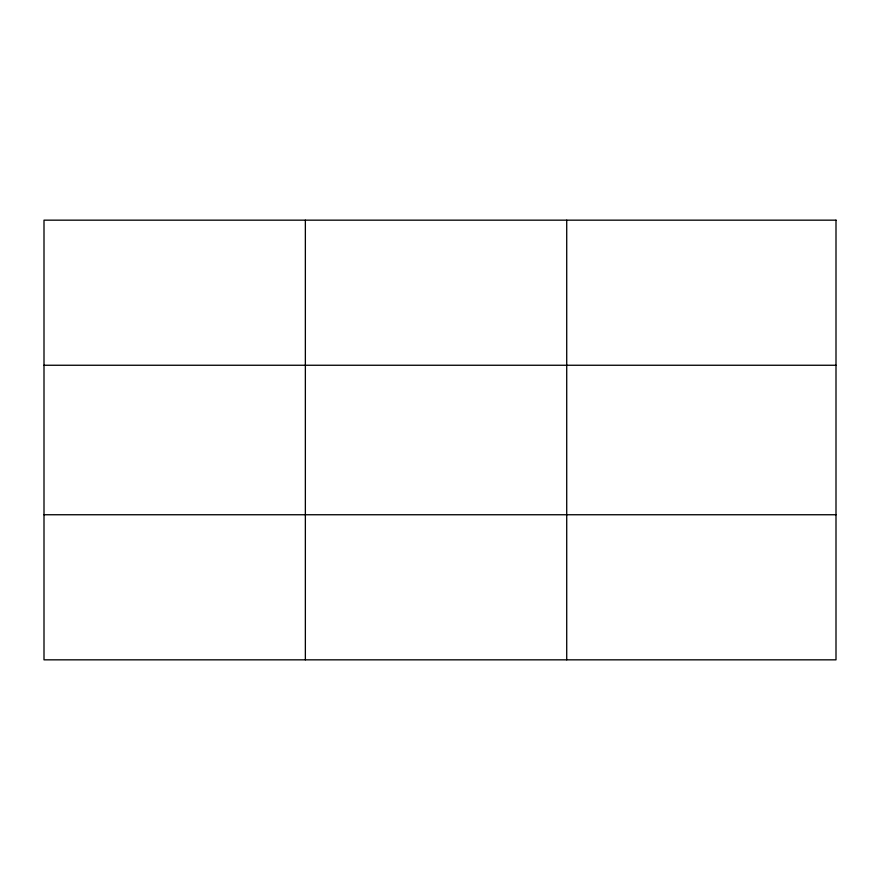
<?xml version="1.0" encoding="UTF-8"?>
<svg xmlns="http://www.w3.org/2000/svg" width="880" height="880" viewBox="0 0 880 880"><rect width="100%" height="100%" fill="white"/><g stroke="black" fill="none" stroke-linecap="round" stroke-linejoin="round"><path stroke-width="1.32" d="M305.36 659.835L305.36 220.165M566.72 659.835L566.72 220.165M44 365.255L836 365.255M44 514.745L836 514.745M836 220.165L836 659.835L44 659.835L44 220.165L836 220.165"/></g></svg>
